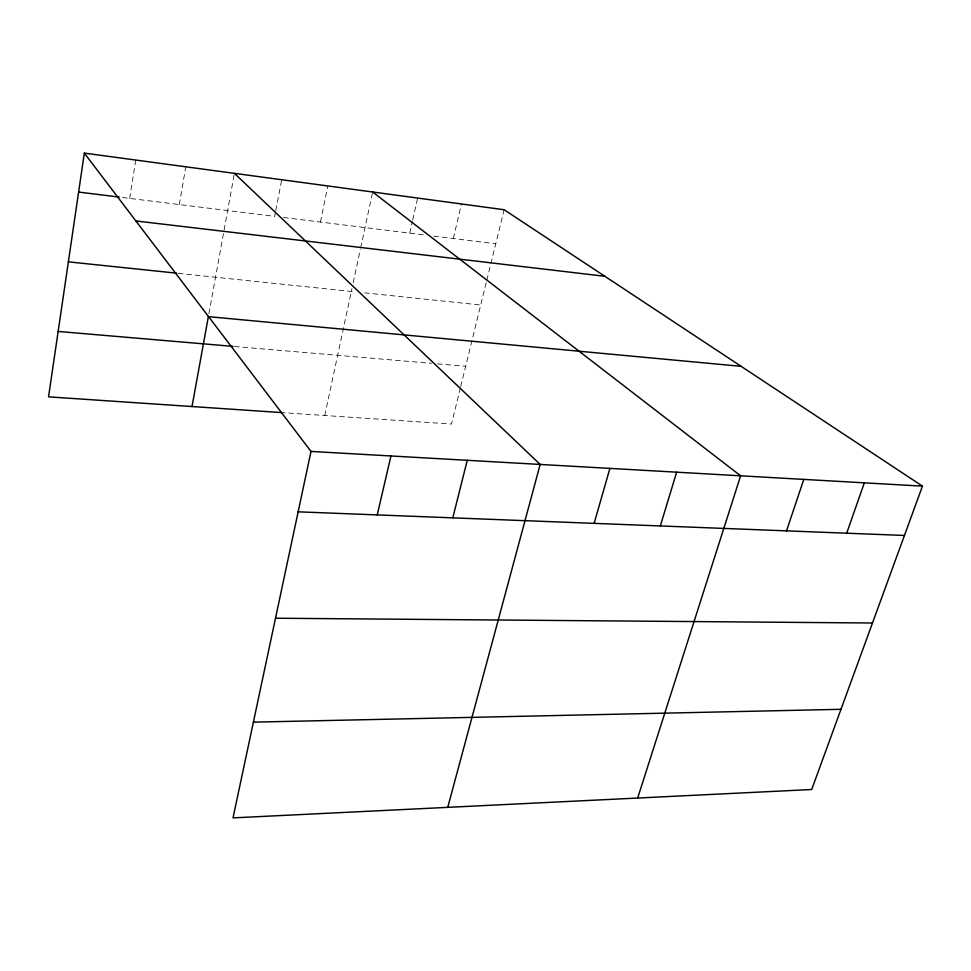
<?xml version="1.0" encoding="UTF-8"?>
<svg xmlns="http://www.w3.org/2000/svg" width="971" height="971" viewBox="0 0 971 971"><rect width="100%" height="100%" fill="white"/><g stroke="black" fill="none" stroke-linecap="round" stroke-linejoin="round"><path stroke-width="0.73" stroke-dasharray="4.86 3.64" d="M129.677 198.4L135.77 160.045M179.344 204.553L185.777 166.794M208.899 313.682L234.412 173.348M275.509 211.981L274.659 216.375L120.671 197.283M275.8 210.513L281.736 179.732M320.442 222.056L327.797 185.947M324.751 415.503L351.951 288.545M353.201 282.743L360.35 249.353M360.666 247.908L372.646 191.991M409.75 233.125L412.384 221.437M412.711 219.98L417.639 198.06M453.311 238.526L461.443 203.971M460.363 387.927L451.503 424.06L281.626 412.59M460.727 386.482L486.447 281.675M486.799 280.218L504.107 209.724M234.521 346.501L431.525 363.336M437.46 363.846L465.692 366.261M178.239 273.337L355.762 291.919M364.611 292.841L480.718 304.991M283.52 217.48L424.764 234.994M433.782 236.111L495.744 243.794"/><path stroke-width="1.46" d="M84.331 153.115L310.999 451.43L233.016 817.885L811.707 789.508L922.45 486.131L504.107 209.724L84.331 153.115L48.55 396.848L281.626 412.59M192.027 406.533L208.377 316.546M377.246 514.909L390.949 455.969M452.789 517.846L467.257 460.303M447.74 807.362L540.167 464.441L234.412 173.348M594.131 523.357L609.897 468.398M660.329 525.942L676.653 472.185M637.668 798.041L740.618 475.814L372.646 191.991M786.522 530.858L803.782 479.395M846.688 533.213L864.336 482.842M253.395 722.145L840.983 709.303M275.509 618.224L872.492 623.006M298.146 511.826L904.45 535.458M310.999 451.43L922.45 486.131M58.151 331.439L233.04 346.38M208.595 316.667L741.14 366.334M68.371 261.842L176.746 273.179M135.891 220.963L604.836 276.286M78.615 192.064L119.166 197.089"/></g></svg>
